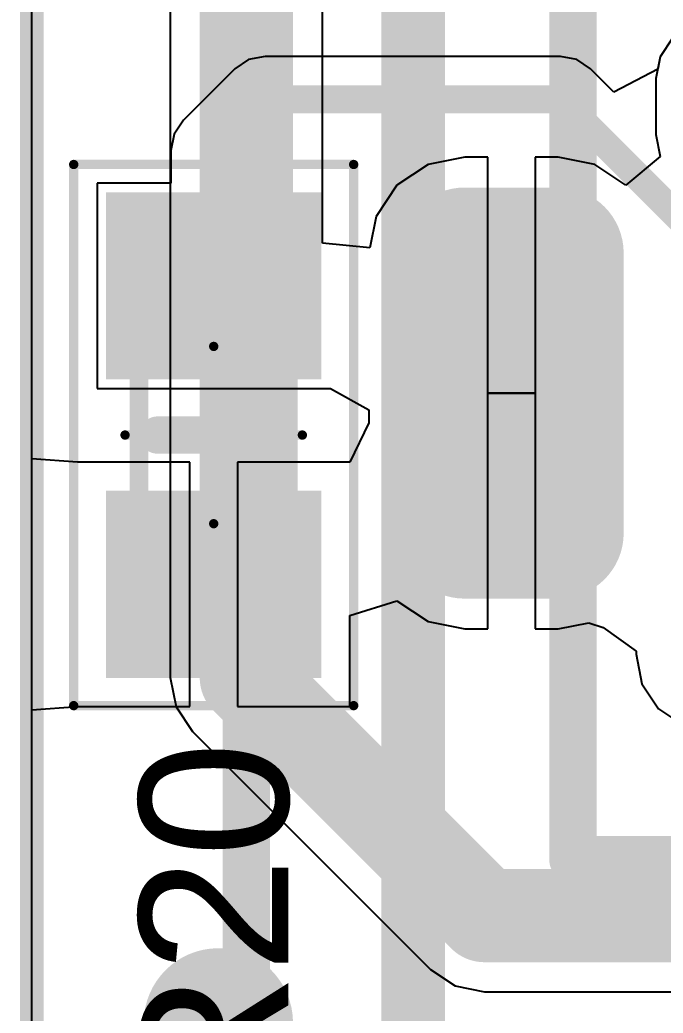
# Model space of a CAD drawing. Header units: inches. Extents: x -2.6 to 46, y -0.6 to 52.9.
# Drawn here: x -0.06 to 3.38, y 17.55 to 22.88 of the extents above; entities that cross this region are included whole.
import ezdxf

# ---------------------------------------------------------------- set-up
doc = ezdxf.new("R2010")
doc.units = ezdxf.units.IN
for name, color, linetype in [('Bottom Layer', 5, 'Continuous'), ('Bottom Solder', 6, 'Continuous'), ('Mechanical 1', 6, 'Continuous'), ('Mechanical 13', 56, 'Continuous'), ('Mechanical 15', 56, 'Continuous'), ('Multi-Layer', 9, 'Continuous'), ('Top Layer', 1, 'Continuous'), ('Top Overlay', 2, 'Continuous'), ('Top Paste', 8, 'Continuous'), ('Top Solder', 216, 'Continuous')]:
    doc.layers.add(name, color=color, linetype=linetype)
doc.styles.add('Arial', font='', dxfattribs={"height": 0.2})
doc.styles.get('Arial').set_extended_font_data('Arial')

msp = doc.modelspace()

# ---------------------------------------------------------------- hatches: boundary and pattern name
at = {"layer": 'Bottom Layer'}
h = msp.add_hatch(color=5, dxfattribs=at)
edge = h.paths.add_edge_path()
edge.add_arc((2.82000071, 21.6250012), 0.2499995, 0, 90)
edge.add_line((2.82000071, 21.8750007), (2.31999917, 21.8750007))
edge.add_arc((2.31999917, 21.6250012), 0.2499995, 90, 180)
edge.add_line((2.06999967, 21.6250012), (2.06999967, 20.12499912))
edge.add_arc((2.31999917, 20.12499912), 0.2499995, 180, 270)
edge.add_line((2.31999917, 19.87499962), (2.82000071, 19.87499962))
edge.add_arc((2.82000071, 20.12499912), 0.2499995, 270, 360)
edge.add_line((3.07000021, 20.12499912), (3.07000021, 21.6250012))
h = msp.add_hatch(color=5, dxfattribs=at)
edge = h.paths.add_edge_path()
edge.add_arc((1.00000054, 17.50000056), 0.3999992, 0, 360)
at = {"layer": 'Bottom Solder'}
h = msp.add_hatch(color=6, dxfattribs=at)
edge = h.paths.add_edge_path()
edge.add_arc((2.82000071, 21.6250012), 0.3515995, 0, 90)
edge.add_line((2.82000071, 21.9766007), (2.31999917, 21.9766007))
edge.add_arc((2.31999917, 21.6250012), 0.3515995, 90, 180)
edge.add_line((1.96839967, 21.6250012), (1.96839967, 20.12499912))
edge.add_arc((2.31999917, 20.12499912), 0.3515995, 180, 270)
edge.add_line((2.31999917, 19.77339962), (2.82000071, 19.77339962))
edge.add_arc((2.82000071, 20.12499912), 0.3515995, 270, 360)
edge.add_line((3.17160021, 20.12499912), (3.17160021, 21.6250012))
at = {"layer": 'Multi-Layer'}
h = msp.add_hatch(color=9, dxfattribs=at)
edge = h.paths.add_edge_path()
edge.add_arc((2.82000071, 21.6250012), 0.2499995, 0, 90)
edge.add_line((2.82000071, 21.8750007), (2.31999917, 21.8750007))
edge.add_arc((2.31999917, 21.6250012), 0.2499995, 90, 180)
edge.add_line((2.06999967, 21.6250012), (2.06999967, 20.12499912))
edge.add_arc((2.31999917, 20.12499912), 0.2499995, 180, 270)
edge.add_line((2.31999917, 19.87499962), (2.82000071, 19.87499962))
edge.add_arc((2.82000071, 20.12499912), 0.2499995, 270, 360)
edge.add_line((3.07000021, 20.12499912), (3.07000021, 21.6250012))
at = {"layer": 'Top Layer'}
for points in [[(0.499999, 21.84999821), (1.44999964, 21.84999821), (1.44999964, 21.04999727), (0.499999, 21.04999727)], [(1.44999964, 19.45000047), (0.4999989999999999, 19.45000047), (0.4999990000000001, 20.25000141), (1.44999964, 20.25000141)]]:
    msp.add_hatch(color=1, dxfattribs=at).paths.add_polyline_path(points)
h = msp.add_hatch(color=1, dxfattribs=at)
edge = h.paths.add_edge_path()
edge.add_arc((2.82000071, 21.6250012), 0.2499995, 0, 90)
edge.add_line((2.82000071, 21.8750007), (2.31999917, 21.8750007))
edge.add_arc((2.31999917, 21.6250012), 0.2499995, 90, 180)
edge.add_line((2.06999967, 21.6250012), (2.06999967, 20.12499912))
edge.add_arc((2.31999917, 20.12499912), 0.2499995, 180, 270)
edge.add_line((2.31999917, 19.87499962), (2.82000071, 19.87499962))
edge.add_arc((2.82000071, 20.12499912), 0.2499995, 270, 360)
edge.add_line((3.07000021, 20.12499912), (3.07000021, 21.6250012))
h = msp.add_hatch(color=1, dxfattribs=at)
edge = h.paths.add_edge_path()
edge.add_arc((1.00000054, 17.50000056), 0.3999992, 0, 360)
at = {"layer": 'Top Paste'}
for points in [[(0.499999, 21.84999821), (1.44999964, 21.84999821), (1.44999964, 21.04999727), (0.499999, 21.04999727)], [(1.44999964, 19.45000047), (0.4999989999999999, 19.45000047), (0.4999990000000001, 20.25000141), (1.44999964, 20.25000141)]]:
    msp.add_hatch(color=8, dxfattribs=at).paths.add_polyline_path(points)
at = {"layer": 'Top Solder'}
for points in [[(0.398399, 21.95159821), (1.55159964, 21.95159821), (1.55159964, 20.94839727), (0.398399, 20.94839727)], [(1.55159964, 19.34840047), (0.3983989999999999, 19.34840047), (0.3983990000000001, 20.35160141), (1.55159964, 20.35160141)]]:
    msp.add_hatch(color=216, dxfattribs=at).paths.add_polyline_path(points)
h = msp.add_hatch(color=216, dxfattribs=at)
edge = h.paths.add_edge_path()
edge.add_arc((2.82000071, 21.6250012), 0.3515995, 0, 90)
edge.add_line((2.82000071, 21.9766007), (2.31999917, 21.9766007))
edge.add_arc((2.31999917, 21.6250012), 0.3515995, 90, 180)
edge.add_line((1.96839967, 21.6250012), (1.96839967, 20.12499912))
edge.add_arc((2.31999917, 20.12499912), 0.3515995, 180, 270)
edge.add_line((2.31999917, 19.77339962), (2.82000071, 19.77339962))
edge.add_arc((2.82000071, 20.12499912), 0.3515995, 270, 360)
edge.add_line((3.17160021, 20.12499912), (3.17160021, 21.6250012))

# ---------------------------------------------------------------- linework, layer by layer
at = {"layer": 'Bottom Layer'}
for p, q in [((0, 16.61918698), (0, 37.21334187999999)), ((0.74216514, 26.54998754), (0.74216514, 19.3500121)), ((1.55783534, 21.67871204), (1.55783534, 24.07129044)), ((3.433711699999999, 22.77699788), (3.36740754, 22.67776516)), ((3.36740754, 22.67776516), (3.34412336, 22.5607118)), ((3.34412336, 22.5607118), (3.34412336, 22.2607124)), ((3.34412336, 22.2607124), (3.36740754, 22.14366158)), ((3.36740754, 22.14366158), (3.18335914, 21.98836344)), ((2.1233511, 22.09975768), (1.9566382, 21.98836344)), ((2.32000044, 22.13887368), (2.1233511, 22.09975768)), ((2.44300248, 22.13887368), (2.32000044, 22.13887368)), ((2.44300248, 20.8750027), (2.44300248, 22.13887368)), ((2.81999944, 22.13887368), (2.69700248, 22.13887368)), ((2.69700248, 22.13887368), (2.69700248, 20.8750027)), ((3.01664878, 22.09975768), (2.81999944, 22.13887368)), ((3.18335914, 21.98836344), (3.01664878, 22.09975768)), ((1.9566382, 21.98836344), (1.84524396, 21.82165054)), ((1.84524396, 21.82165054), (1.81183534, 21.65369558)), ((1.81183534, 21.65369558), (1.55783534, 21.67871204)), ((2.69700248, 20.8750027), (2.44300248, 20.8750027)), ((0.74216514, 19.3500121), (0.7421625999999999, 19.3499994)), ((0.7421625999999999, 19.3499994), (0.77320902, 19.19392656)), ((0.77320902, 19.19392656), (0.8616162599999999, 19.06161542)), ((0.8616162599999999, 19.06161542), (2.13661498, 17.7866167)), ((2.13661498, 17.7866167), (2.26892612, 17.69820946)), ((2.26892612, 17.69820946), (2.42499896, 17.66716304)), ((2.42499896, 17.66716304), (2.42501166, 17.66716558)), ((2.42501166, 17.66716558), (4.47498724, 17.66716558))]:
    msp.add_line(p, q, dxfattribs=at)
for points in [[(1.15000024, 19.3499994, 0.499999, 0.499999, 0), (1.15000024, 26.55000024, 0.499999, 0.499999, 0)], [(1.15000024, 19.3499994, 0.499999, 0.499999, 0), (2.42499896, 18.07500068, 0.499999, 0.499999, 0)], [(2.42499896, 18.07500068, 0.499999, 0.499999, 0), (4.47499994, 18.07500068, 0.499999, 0.499999, 0)]]:
    msp.add_lwpolyline(points, format="xyseb", dxfattribs=at)
for points in [[(1.02500176, 19.3499994, 0.2499995, 0.2499995, 1), (1.27499872, 19.3499994, 0.2499995, 0.2499995, 1)], [(1.02500176, 19.3499994, 0.2499995, 0.2499995, 1), (1.27499872, 19.3499994, 0.2499995, 0.2499995, 1)], [(2.30000048, 18.07500068, 0.2499995, 0.2499995, 1), (2.54999744, 18.07500068, 0.2499995, 0.2499995, 1)], [(2.30000048, 18.07500068, 0.2499995, 0.2499995, 1), (2.54999744, 18.07500068, 0.2499995, 0.2499995, 1)]]:
    msp.add_lwpolyline(points, format="xyseb", close=True, dxfattribs=at)
at = {"layer": 'Mechanical 1'}
msp.add_lwpolyline([(0, 0, 0.127, 0.127, 0), (0, 49.99999905999999, 0.127, 0.127, 0)], format="xyseb", dxfattribs=at)
at = {"layer": 'Mechanical 13'}
for points in [[(1.15000024, 9.40500024, 0.254, 0.254, 0), (1.15000024, 49.79100024, 0.254, 0.254, 0)], [(2.89999928, 18.37500262, 0.254, 0.254, 0), (2.89999928, 27.3750024, 0.254, 0.254, 0)], [(0.57500012, 19.8499984, 0.0999998, 0.0999998, 0), (0.57500012, 21.45000028, 0.0999998, 0.0999998, 0)], [(0.57500012, 21.45000028, 0.0999998, 0.0999998, 0), (1.37499852, 21.45000028, 0.0999998, 0.0999998, 0)], [(1.37499852, 19.8499984, 0.0999998, 0.0999998, 0), (1.37499852, 21.45000028, 0.0999998, 0.0999998, 0)], [(0.5746495999999999, 19.8499476, 0.0999998, 0.0999998, 0), (1.37480294, 19.8499476, 0.0999998, 0.0999998, 0)], [(2.89999928, 18.37500262, 0.254, 0.254, 0), (6.100000499999999, 18.37500262, 0.254, 0.254, 0)]]:
    msp.add_lwpolyline(points, format="xyseb", dxfattribs=at)
for points in [[(0.55000144, 21.45000028, 0.0499999, 0.0499999, 1), (0.5999987999999999, 21.45000028, 0.0499999, 0.0499999, 1)], [(0.55000144, 21.45000028, 0.0499999, 0.0499999, 1), (0.5999987999999999, 21.45000028, 0.0499999, 0.0499999, 1)], [(1.34999984, 21.45000028, 0.0499999, 0.0499999, 1), (1.3999972, 21.45000028, 0.0499999, 0.0499999, 1)], [(1.34999984, 21.45000028, 0.0499999, 0.0499999, 1), (1.3999972, 21.45000028, 0.0499999, 0.0499999, 1)], [(0.5496509199999999, 19.8499476, 0.0499999, 0.0499999, 1), (0.5996482799999999, 19.8499476, 0.0499999, 0.0499999, 1)], [(0.55000144, 19.8499984, 0.0499999, 0.0499999, 1), (0.5999987999999999, 19.8499984, 0.0499999, 0.0499999, 1)], [(1.34980426, 19.8499476, 0.0499999, 0.0499999, 1), (1.39980162, 19.8499476, 0.0499999, 0.0499999, 1)], [(1.34999984, 19.8499984, 0.0499999, 0.0499999, 1), (1.3999972, 19.8499984, 0.0499999, 0.0499999, 1)], [(2.83649928, 18.37500262, 0.127, 0.127, 1), (2.96349928, 18.37500262, 0.127, 0.127, 1)], [(2.83649928, 18.37500262, 0.127, 0.127, 1), (2.96349928, 18.37500262, 0.127, 0.127, 1)]]:
    msp.add_lwpolyline(points, format="xyseb", close=True, dxfattribs=at)
at = {"layer": 'Mechanical 15'}
for points in [[(2.08700116, 17.41400124, 0.254, 0.254, 0), (2.08700116, 28.33600124, 0.254, 0.254, 0)], [(0.22500082, 22.09999898, 0.0499999, 0.0499999, 0), (1.72499782, 22.09999898, 0.0499999, 0.0499999, 0)], [(0.22500082, 19.1999997, 0.0499999, 0.0499999, 0), (0.22500082, 22.09999898, 0.0499999, 0.0499999, 0)], [(1.72499782, 19.1999997, 0.0499999, 0.0499999, 0), (1.72499782, 22.09999898, 0.0499999, 0.0499999, 0)], [(0.9749993199999999, 20.17500156, 0.0499999, 0.0499999, 0), (0.9749993199999999, 21.1250022, 0.0499999, 0.0499999, 0)], [(0.50000154, 20.65000188, 0.0499999, 0.0499999, 0), (1.44999964, 20.65000188, 0.0499999, 0.0499999, 0)], [(0.22500082, 19.1999997, 0.0499999, 0.0499999, 0), (1.72499782, 19.1999997, 0.0499999, 0.0499999, 0)]]:
    msp.add_lwpolyline(points, format="xyseb", dxfattribs=at)
for points in [[(0.21250148, 22.09999898, 0.02499868, 0.02499868, 1), (0.23750016, 22.09999898, 0.02499868, 0.02499868, 1)], [(0.21250148, 22.09999898, 0.02499868, 0.02499868, 1), (0.23750016, 22.09999898, 0.02499868, 0.02499868, 1)], [(1.71249848, 22.09999898, 0.02499868, 0.02499868, 1), (1.73749716, 22.09999898, 0.02499868, 0.02499868, 1)], [(1.71249848, 22.09999898, 0.02499868, 0.02499868, 1), (1.73749716, 22.09999898, 0.02499868, 0.02499868, 1)], [(0.96249998, 21.1250022, 0.02499868, 0.02499868, 1), (0.98749866, 21.1250022, 0.02499868, 0.02499868, 1)], [(0.4875022, 20.65000188, 0.02499868, 0.02499868, 1), (0.5125008799999999, 20.65000188, 0.02499868, 0.02499868, 1)], [(1.4375003, 20.65000188, 0.02499868, 0.02499868, 1), (1.46249898, 20.65000188, 0.02499868, 0.02499868, 1)], [(0.96249998, 20.17500156, 0.02499868, 0.02499868, 1), (0.98749866, 20.17500156, 0.02499868, 0.02499868, 1)], [(0.21250148, 19.1999997, 0.02499868, 0.02499868, 1), (0.23750016, 19.1999997, 0.02499868, 0.02499868, 1)], [(0.21250148, 19.1999997, 0.02499868, 0.02499868, 1), (0.23750016, 19.1999997, 0.02499868, 0.02499868, 1)], [(1.71249848, 19.1999997, 0.02499868, 0.02499868, 1), (1.73749716, 19.1999997, 0.02499868, 0.02499868, 1)], [(1.71249848, 19.1999997, 0.02499868, 0.02499868, 1), (1.73749716, 19.1999997, 0.02499868, 0.02499868, 1)]]:
    msp.add_lwpolyline(points, format="xyseb", close=True, dxfattribs=at)
at = {"layer": 'Top Layer'}
for p, q in [((0, 20.52331684), (0, 25.2266831)), ((3.433711699999999, 22.77699788), (3.36740754, 22.67776516)), ((1.25000004, 22.679406), (1.16221002, 22.6619435)), ((2.83214064, 22.679406), (1.25000004, 22.679406)), ((2.91993066, 22.6619435), (2.83214064, 22.679406)), ((3.36740754, 22.67776516), (3.354235099999999, 22.61154736)), ((1.16221002, 22.6619435), (1.08778548, 22.61221538)), ((2.9943552, 22.61221538), (2.91993066, 22.6619435)), ((1.08778548, 22.61221538), (0.8127847599999999, 22.33721466)), ((3.11950862, 22.48706196), (2.9943552, 22.61221538)), ((3.354235099999999, 22.61154736), (3.11950862, 22.48706196)), ((0.8127847599999999, 22.33721466), (0.76305664, 22.26279012)), ((0.76305664, 22.26279012), (0.74559414, 22.1750001)), ((0.74559414, 22.1750001), (0.74559414, 21.99999664)), ((0.74559414, 21.99999664), (0.3499993, 21.99999664)), ((0.3499993, 21.99999664), (0.3499993, 20.89999884)), ((0.3499993, 20.89999884), (1.5999968, 20.89999884)), ((1.5999968, 20.89999884), (1.80612796, 20.7844263)), ((2.44300248, 19.61112664), (2.44300248, 20.8750027)), ((2.44300248, 20.8750027), (2.69700248, 20.8750027)), ((2.69700248, 20.8750027), (2.69700248, 19.61112664)), ((1.80612796, 20.7844263), (1.80612796, 20.71569898)), ((1.80612796, 20.71569898), (1.7039971, 20.50400268)), ((0.245999, 20.50400268), (0, 20.52331684)), ((0.25400254, 20.50400014), (0.245999, 20.50400268)), ((0.84798916, 20.50400014), (0.25400254, 20.50400014)), ((0.84798916, 19.84999586), (0.84798916, 20.50400014)), ((1.55212542, 20.50400014), (1.10198916, 20.50400014)), ((1.10198916, 20.50400014), (1.10198916, 19.84999586)), ((1.7039971, 20.50400268), (1.55212542, 20.50400014)), ((0.84798916, 19.19600174), (0.84798916, 19.84999586)), ((1.10198916, 19.84999586), (1.10198916, 19.19600174)), ((1.70399964, 19.68254636), (1.95664074, 19.76163688)), ((1.95664074, 19.76163688), (2.1233511, 19.65024264)), ((1.70399964, 19.19600174), (1.70399964, 19.68254636)), ((2.1233511, 19.65024264), (2.32000044, 19.61112664)), ((2.81999944, 19.61112664), (2.98408344, 19.64376564)), ((2.98408344, 19.64376564), (3.06126388, 19.6185028)), ((2.32000044, 19.61112664), (2.44300248, 19.61112664)), ((2.69700248, 19.61112664), (2.81999944, 19.61112664)), ((3.06126388, 19.6185028), (3.23808598, 19.49271692)), ((3.23808598, 19.49271692), (3.23808598, 19.47500042)), ((3.23808598, 19.47500042), (3.26944228, 19.31736802)), ((3.26944228, 19.31736802), (3.35873344, 19.18373354)), ((0, 19.17668504), (0.245999, 19.1959992)), ((0, 16.61918698), (0, 19.17668504)), ((0.245999, 19.1959992), (0.25400254, 19.19600174)), ((0.25400254, 19.19600174), (0.84798916, 19.19600174)), ((1.10198916, 19.19600174), (1.70399964, 19.19600174)), ((3.35873344, 19.18373354), (3.49236792, 19.09444238))]:
    msp.add_line(p, q, dxfattribs=at)
for points in [[(0.9749993199999999, 22.1750001, 0.1499997, 0.1499997, 0), (1.25000004, 22.45000082, 0.1499997, 0.1499997, 0)], [(1.25000004, 22.45000082, 0.1499997, 0.1499997, 0), (2.83214064, 22.45000082, 0.1499997, 0.1499997, 0)], [(2.83214064, 22.45000082, 0.1499997, 0.1499997, 0), (3.80000002, 21.48214144, 0.1499997, 0.1499997, 0)], [(0.9749993199999999, 21.44999774, 0.1499997, 0.1499997, 0), (0.9749993199999999, 22.1750001, 0.1499997, 0.1499997, 0)]]:
    msp.add_lwpolyline(points, format="xyseb", dxfattribs=at)
for points in [[(1.21249948, 22.45000082, 0.07499858, 0.07499858, 1), (1.2875006, 22.45000082, 0.07499858, 0.07499858, 1)], [(1.21249948, 22.45000082, 0.07499858, 0.07499858, 1), (1.2875006, 22.45000082, 0.07499858, 0.07499858, 1)], [(2.79464008, 22.45000082, 0.07499858, 0.07499858, 1), (2.8696412, 22.45000082, 0.07499858, 0.07499858, 1)], [(2.79464008, 22.45000082, 0.07499858, 0.07499858, 1), (2.8696412, 22.45000082, 0.07499858, 0.07499858, 1)], [(0.93749876, 22.1750001, 0.07499858, 0.07499858, 1), (1.01249988, 22.1750001, 0.07499858, 0.07499858, 1)], [(0.93749876, 22.1750001, 0.07499858, 0.07499858, 1), (1.01249988, 22.1750001, 0.07499858, 0.07499858, 1)], [(0.93749876, 21.44999774, 0.07499858, 0.07499858, 1), (1.01249988, 21.44999774, 0.07499858, 0.07499858, 1)]]:
    msp.add_lwpolyline(points, format="xyseb", close=True, dxfattribs=at)
at = {"layer": 'Top Overlay'}
for points in [[(2.00000108, 17.37500208, 0.254, 0.254, 0), (2.00000108, 28.37500293999999, 0.254, 0.254, 0)], [(0.67499992, 20.64999934, 0.1999996, 0.1999996, 0), (1.27499872, 20.64999934, 0.1999996, 0.1999996, 0)]]:
    msp.add_lwpolyline(points, format="xyseb", dxfattribs=at)
for points in [[(0.62500002, 20.64999934, 0.0999998, 0.0999998, 1), (0.72499982, 20.64999934, 0.0999998, 0.0999998, 1)], [(1.22499882, 20.64999934, 0.0999998, 0.0999998, 1), (1.32499862, 20.64999934, 0.0999998, 0.0999998, 1)]]:
    msp.add_lwpolyline(points, format="xyseb", close=True, dxfattribs=at)

# ---------------------------------------------------------------- texts
at = {"layer": 'Top Overlay', "style": 'Arial'}
msp.add_text('R20', height=0.8000009399999999, rotation=90, dxfattribs=at).set_placement((1.37486644, 16.95868084))

doc.saveas('drawing.dxf')
